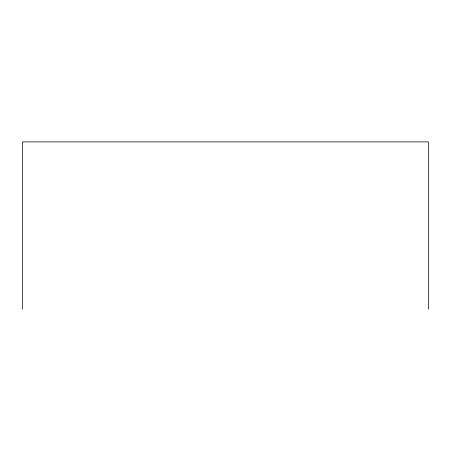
<?xml version="1.0" encoding="UTF-8"?>
<svg xmlns="http://www.w3.org/2000/svg" width="451" height="451" viewBox="0 0 451 451"><rect width="100%" height="100%" fill="white"/><g stroke="black" fill="none" stroke-linecap="round" stroke-linejoin="round"><path stroke-width="0.68" d="M428.45 309.082L428.45 141.918L22.55 141.918L22.55 309.082"/></g></svg>
